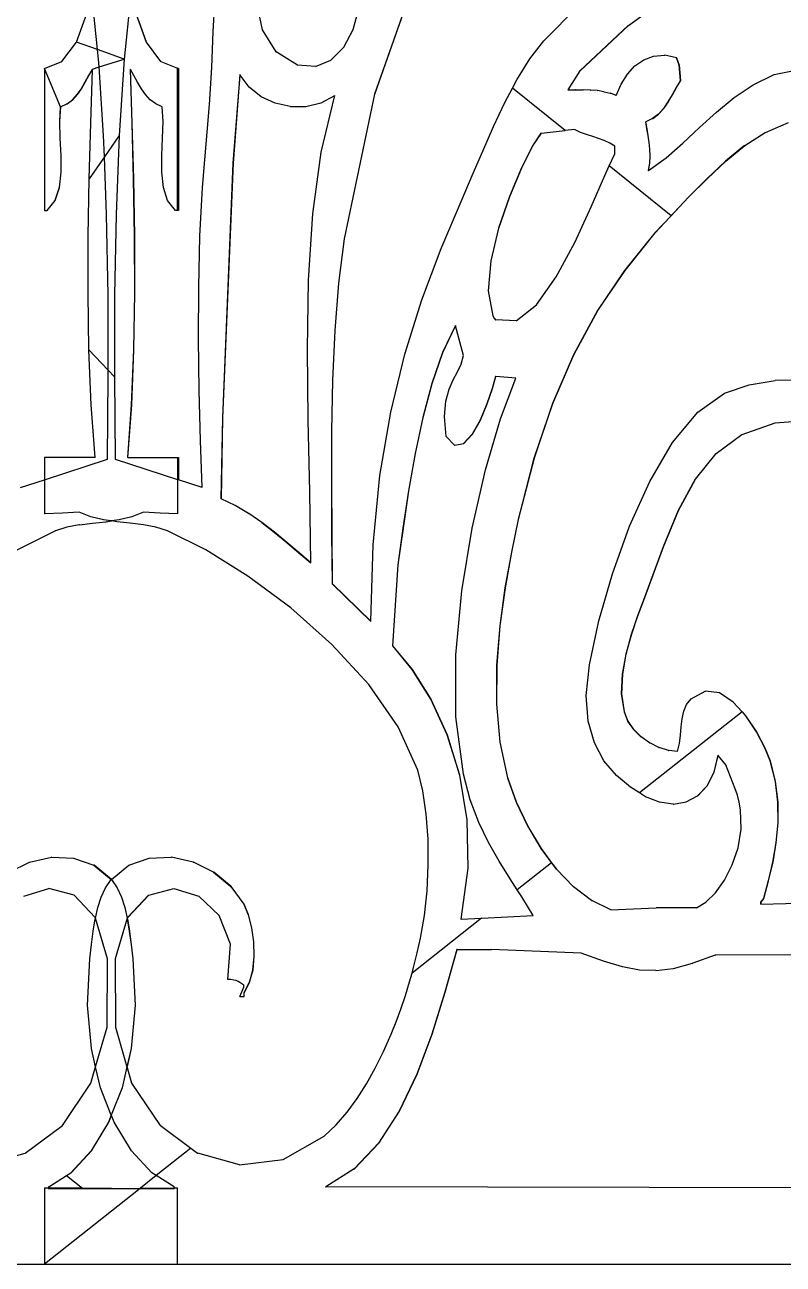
# Model space of a CAD drawing. Header units: inches. Extents: x -343 to 13887, y -13069 to -746.
# Drawn here: x 3685.13 to 3693.47, y -9227.93 to -9214.29 of the extents above; entities that cross this region are included whole.
import ezdxf

# ---------------------------------------------------------------- set-up
doc = ezdxf.new("R2010")
doc.units = ezdxf.units.IN
doc.header["$LTSCALE"] = 17
doc.header["$MEASUREMENT"] = 0

msp = doc.modelspace()

# ---------------------------------------------------------------- linework, layer by layer
for p, q in [((3688.975, -9215.055), (3689.45, -9213.705)), ((3685.927, -9214.565), (3685.858, -9213.889)), ((3686.297, -9213.889), (3686.217, -9214.669)), ((3687.199, -9214.365), (3687.221, -9213.979)), ((3687.675, -9214.05), (3687.738, -9214.348)), ((3687.741, -9214.348), (3687.678, -9214.05)), ((3688.738, -9214.346), (3688.8, -9214.116)), ((3689.326, -9214.051), (3688.972, -9215.055)), ((3690.833, -9214.468), (3691.215, -9214.084)), ((3691.763, -9214.302), (3692.054, -9214.091)), ((3685.695, -9214.482), (3685.807, -9214.17)), ((3686.347, -9214.17), (3686.46, -9214.482)), ((3686.463, -9214.482), (3686.35, -9214.17)), ((3687.181, -9214.763), (3687.199, -9214.365)), ((3687.738, -9214.348), (3687.741, -9214.348)), ((3687.738, -9214.348), (3687.887, -9214.59)), ((3687.89, -9214.59), (3687.741, -9214.348)), ((3688.634, -9214.54), (3688.738, -9214.346)), ((3691.761, -9214.302), (3691.23, -9214.8)), ((3691.233, -9214.8), (3691.763, -9214.302)), ((3691.761, -9214.302), (3691.763, -9214.302)), ((3685.535, -9214.697), (3685.695, -9214.482)), ((3685.927, -9214.565), (3685.695, -9214.482)), ((3686.463, -9214.482), (3686.46, -9214.482)), ((3686.46, -9214.482), (3686.62, -9214.697)), ((3686.623, -9214.697), (3686.463, -9214.482)), ((3688.492, -9214.681), (3688.634, -9214.54)), ((3690.678, -9214.668), (3690.833, -9214.468)), ((3686.217, -9214.669), (3685.927, -9214.565)), ((3685.937, -9214.669), (3685.927, -9214.565)), ((3685.943, -9214.756), (3685.937, -9214.669)), ((3685.943, -9214.756), (3686.217, -9214.669)), ((3686.217, -9214.669), (3686.162, -9215.512)), ((3687.887, -9214.59), (3687.89, -9214.59)), ((3688.123, -9214.738), (3687.89, -9214.59)), ((3688.321, -9214.753), (3688.492, -9214.681)), ((3690.536, -9214.897), (3690.678, -9214.668)), ((3691.836, -9214.744), (3691.932, -9214.677)), ((3691.932, -9214.677), (3692.041, -9214.636)), ((3692.041, -9214.636), (3692.16, -9214.628)), ((3692.16, -9214.628), (3692.163, -9214.628)), ((3692.291, -9214.655), (3692.163, -9214.628)), ((3692.291, -9214.655), (3692.294, -9214.655)), ((3692.291, -9214.655), (3692.32, -9214.738)), ((3692.323, -9214.738), (3692.294, -9214.655)), ((3685.342, -9214.773), (3685.535, -9214.697)), ((3685.342, -9214.773), (3685.342, -9216.336)), ((3685.517, -9215.194), (3685.342, -9214.773)), ((3685.87, -9214.779), (3685.828, -9214.852)), ((3685.831, -9214.852), (3685.87, -9214.784)), ((3685.851, -9215.374), (3685.87, -9214.784)), ((3685.87, -9214.779), (3685.943, -9214.756)), ((3685.87, -9214.784), (3685.87, -9214.779)), ((3685.993, -9215.512), (3685.943, -9214.756)), ((3686.284, -9214.779), (3686.304, -9215.374)), ((3686.287, -9214.784), (3686.284, -9214.779)), ((3686.307, -9215.374), (3686.287, -9214.784)), ((3686.326, -9214.852), (3686.287, -9214.784)), ((3686.623, -9214.697), (3686.62, -9214.697)), ((3686.623, -9214.697), (3686.807, -9214.771)), ((3686.816, -9214.773), (3686.807, -9214.771)), ((3686.807, -9214.793), (3686.807, -9214.771)), ((3686.807, -9214.793), (3686.816, -9214.773)), ((3686.807, -9216.336), (3686.807, -9214.793)), ((3686.816, -9214.773), (3686.816, -9216.336)), ((3687.158, -9215.171), (3687.181, -9214.763)), ((3688.123, -9214.738), (3688.126, -9214.738)), ((3688.321, -9214.753), (3688.126, -9214.738)), ((3691.23, -9214.8), (3691.098, -9215.007)), ((3691.101, -9215.007), (3691.233, -9214.8)), ((3691.23, -9214.8), (3691.233, -9214.8)), ((3691.753, -9214.835), (3691.836, -9214.744)), ((3692.32, -9214.738), (3692.323, -9214.738)), ((3692.32, -9214.738), (3692.335, -9214.904)), ((3692.338, -9214.904), (3692.323, -9214.738)), ((3693.366, -9214.841), (3693.843, -9214.742)), ((3685.788, -9214.925), (3685.746, -9214.996)), ((3685.749, -9214.996), (3685.791, -9214.925)), ((3685.828, -9214.852), (3685.788, -9214.925)), ((3685.788, -9214.925), (3685.791, -9214.925)), ((3685.791, -9214.925), (3685.831, -9214.852)), ((3685.831, -9214.852), (3685.828, -9214.852)), ((3686.367, -9214.925), (3686.326, -9214.852)), ((3686.408, -9214.996), (3686.367, -9214.925)), ((3687.49, -9214.841), (3687.416, -9215.816)), ((3687.419, -9215.816), (3687.493, -9214.845)), ((3687.493, -9214.845), (3687.49, -9214.841)), ((3687.595, -9214.979), (3687.493, -9214.845)), ((3690.488, -9214.988), (3690.536, -9214.897)), ((3691.628, -9215.07), (3691.683, -9214.945)), ((3691.683, -9214.945), (3691.753, -9214.835)), ((3692.335, -9214.904), (3692.29, -9214.983)), ((3692.292, -9214.983), (3692.338, -9214.904)), ((3692.335, -9214.904), (3692.338, -9214.904)), ((3692.927, -9215.093), (3693.136, -9214.953)), ((3693.136, -9214.953), (3693.366, -9214.841)), ((3685.701, -9215.061), (3685.649, -9215.117)), ((3685.652, -9215.117), (3685.703, -9215.061)), ((3685.746, -9214.996), (3685.701, -9215.061)), ((3685.701, -9215.061), (3685.703, -9215.061)), ((3685.703, -9215.061), (3685.749, -9214.996)), ((3685.746, -9214.996), (3685.749, -9214.996)), ((3686.454, -9215.061), (3686.408, -9214.996)), ((3686.506, -9215.117), (3686.454, -9215.061)), ((3687.727, -9215.084), (3687.595, -9214.979)), ((3687.88, -9215.156), (3687.727, -9215.084)), ((3688.384, -9215.15), (3688.535, -9215.071)), ((3688.385, -9215.693), (3688.535, -9215.071)), ((3688.535, -9215.071), (3688.536, -9215.07)), ((3688.972, -9215.055), (3688.639, -9216.646)), ((3688.642, -9216.646), (3688.975, -9215.055)), ((3688.972, -9215.055), (3688.975, -9215.055)), ((3690.403, -9215.147), (3690.488, -9214.988)), ((3691.067, -9215.455), (3690.488, -9214.988)), ((3691.098, -9215.007), (3691.101, -9215.007)), ((3691.101, -9215.007), (3691.181, -9215.007)), ((3691.181, -9215.007), (3691.184, -9215.007)), ((3691.184, -9215.007), (3691.183, -9215.007)), ((3691.184, -9215.007), (3691.263, -9215.007)), ((3691.263, -9215.007), (3691.266, -9215.007)), ((3691.343, -9215.011), (3691.266, -9215.007)), ((3691.343, -9215.011), (3691.346, -9215.011)), ((3691.42, -9215.017), (3691.346, -9215.011)), ((3691.42, -9215.017), (3691.423, -9215.017)), ((3691.494, -9215.029), (3691.423, -9215.017)), ((3691.494, -9215.029), (3691.497, -9215.029)), ((3691.497, -9215.029), (3691.563, -9215.046)), ((3691.563, -9215.046), (3691.566, -9215.046)), ((3691.628, -9215.07), (3691.566, -9215.046)), ((3692.245, -9215.063), (3692.199, -9215.14)), ((3692.202, -9215.14), (3692.248, -9215.063)), ((3692.29, -9214.983), (3692.245, -9215.063)), ((3692.245, -9215.063), (3692.248, -9215.063)), ((3692.248, -9215.063), (3692.292, -9214.983)), ((3692.29, -9214.983), (3692.292, -9214.983)), ((3685.517, -9215.194), (3685.508, -9215.358)), ((3685.511, -9215.358), (3685.52, -9215.194)), ((3685.517, -9215.194), (3685.52, -9215.194)), ((3685.52, -9215.194), (3685.589, -9215.163)), ((3685.589, -9215.163), (3685.591, -9215.163)), ((3685.591, -9215.163), (3685.649, -9215.117)), ((3685.649, -9215.117), (3685.652, -9215.117)), ((3686.566, -9215.163), (3686.506, -9215.117)), ((3686.638, -9215.194), (3686.566, -9215.163)), ((3686.647, -9215.358), (3686.638, -9215.194)), ((3687.08, -9216.084), (3687.158, -9215.171)), ((3688.045, -9215.192), (3687.88, -9215.156)), ((3688.045, -9215.192), (3688.048, -9215.192)), ((3688.048, -9215.192), (3688.215, -9215.191)), ((3688.215, -9215.191), (3688.218, -9215.191)), ((3688.218, -9215.191), (3688.381, -9215.15)), ((3688.381, -9215.15), (3688.384, -9215.15)), ((3690.279, -9215.412), (3690.403, -9215.147)), ((3692.15, -9215.212), (3692.094, -9215.274)), ((3692.096, -9215.274), (3692.153, -9215.212)), ((3692.199, -9215.14), (3692.15, -9215.212)), ((3692.15, -9215.212), (3692.153, -9215.212)), ((3692.153, -9215.212), (3692.202, -9215.14)), ((3692.199, -9215.14), (3692.202, -9215.14)), ((3692.732, -9215.253), (3692.927, -9215.093)), ((3685.508, -9215.358), (3685.513, -9215.54)), ((3685.508, -9215.358), (3685.511, -9215.358)), ((3685.516, -9215.54), (3685.511, -9215.358)), ((3686.641, -9215.54), (3686.647, -9215.358)), ((3691.952, -9215.36), (3691.955, -9215.36)), ((3691.952, -9215.36), (3691.965, -9215.437)), ((3692.028, -9215.325), (3691.955, -9215.36)), ((3691.968, -9215.437), (3691.955, -9215.36)), ((3692.094, -9215.274), (3692.028, -9215.325)), ((3692.028, -9215.325), (3692.031, -9215.325)), ((3692.031, -9215.325), (3692.096, -9215.274)), ((3692.094, -9215.274), (3692.096, -9215.274)), ((3692.546, -9215.424), (3692.732, -9215.253)), ((3685.834, -9215.989), (3685.851, -9215.374)), ((3686.304, -9215.374), (3686.32, -9215.989)), ((3686.307, -9215.374), (3686.304, -9215.374)), ((3686.323, -9215.989), (3686.307, -9215.374)), ((3690.161, -9215.682), (3690.279, -9215.412)), ((3690.803, -9215.484), (3690.71, -9215.625)), ((3690.713, -9215.625), (3690.806, -9215.484)), ((3690.806, -9215.484), (3690.803, -9215.484)), ((3690.806, -9215.484), (3691.067, -9215.455)), ((3691.172, -9215.443), (3691.067, -9215.455)), ((3691.238, -9215.476), (3691.172, -9215.443)), ((3691.304, -9215.501), (3691.238, -9215.476)), ((3691.965, -9215.437), (3691.968, -9215.437)), ((3691.965, -9215.437), (3691.978, -9215.512)), ((3691.981, -9215.512), (3691.968, -9215.437)), ((3692.363, -9215.594), (3692.546, -9215.424)), ((3693.043, -9215.622), (3693.267, -9215.479)), ((3693.267, -9215.479), (3693.27, -9215.479)), ((3693.27, -9215.479), (3693.523, -9215.369)), ((3685.513, -9215.54), (3685.516, -9215.54)), ((3685.513, -9215.54), (3685.522, -9215.729)), ((3685.525, -9215.729), (3685.516, -9215.54)), ((3686.002, -9215.745), (3685.993, -9215.512)), ((3686.162, -9215.512), (3686.002, -9215.745)), ((3686.162, -9215.512), (3686.129, -9216.38)), ((3686.633, -9215.729), (3686.641, -9215.54)), ((3690.71, -9215.625), (3690.587, -9215.867)), ((3690.59, -9215.867), (3690.713, -9215.625)), ((3690.71, -9215.625), (3690.713, -9215.625)), ((3691.371, -9215.523), (3691.304, -9215.501)), ((3691.436, -9215.544), (3691.371, -9215.523)), ((3691.498, -9215.567), (3691.436, -9215.544)), ((3691.558, -9215.594), (3691.498, -9215.567)), ((3691.613, -9215.629), (3691.558, -9215.594)), ((3691.613, -9215.712), (3691.613, -9215.629)), ((3691.978, -9215.512), (3691.981, -9215.512)), ((3691.978, -9215.512), (3691.99, -9215.587)), ((3691.992, -9215.587), (3691.981, -9215.512)), ((3691.99, -9215.587), (3691.997, -9215.661)), ((3691.99, -9215.587), (3691.992, -9215.587)), ((3692, -9215.661), (3691.992, -9215.587)), ((3692.177, -9215.756), (3692.363, -9215.594)), ((3693.04, -9215.622), (3692.831, -9215.792)), ((3692.834, -9215.792), (3693.043, -9215.622)), ((3693.04, -9215.622), (3693.043, -9215.622)), ((3685.522, -9215.729), (3685.525, -9215.729)), ((3685.522, -9215.729), (3685.523, -9215.914)), ((3685.525, -9215.914), (3685.525, -9215.729)), ((3686.002, -9215.745), (3685.834, -9215.989)), ((3686.026, -9216.38), (3686.002, -9215.745)), ((3686.632, -9215.914), (3686.633, -9215.729)), ((3688.293, -9216.374), (3688.385, -9215.693)), ((3690.047, -9215.951), (3690.161, -9215.682)), ((3691.552, -9215.845), (3691.613, -9215.712)), ((3691.985, -9215.897), (3692.177, -9215.756)), ((3692, -9215.737), (3691.995, -9215.816)), ((3691.997, -9215.661), (3692, -9215.737)), ((3691.997, -9215.661), (3692, -9215.661)), ((3691.998, -9215.816), (3692.002, -9215.737)), ((3692.002, -9215.737), (3692, -9215.661)), ((3692, -9215.737), (3692.002, -9215.737)), ((3687.416, -9215.816), (3687.299, -9218.616)), ((3687.302, -9218.616), (3687.419, -9215.816)), ((3687.419, -9215.816), (3687.416, -9215.816)), ((3690.587, -9215.867), (3690.455, -9216.18)), ((3690.458, -9216.18), (3690.59, -9215.867)), ((3690.587, -9215.867), (3690.59, -9215.867)), ((3691.503, -9215.952), (3691.552, -9215.845)), ((3692.232, -9216.393), (3691.552, -9215.845)), ((3691.995, -9215.816), (3691.981, -9215.899)), ((3691.981, -9215.899), (3691.985, -9215.897)), ((3691.985, -9215.897), (3691.998, -9215.816)), ((3691.995, -9215.816), (3691.998, -9215.816)), ((3692.831, -9215.792), (3692.629, -9215.984)), ((3692.632, -9215.984), (3692.834, -9215.792)), ((3692.831, -9215.792), (3692.834, -9215.792)), ((3685.523, -9215.914), (3685.505, -9216.084)), ((3685.508, -9216.084), (3685.525, -9215.914)), ((3685.523, -9215.914), (3685.525, -9215.914)), ((3685.824, -9216.617), (3685.834, -9215.989)), ((3686.32, -9215.989), (3686.331, -9216.617)), ((3686.323, -9215.989), (3686.32, -9215.989)), ((3686.334, -9216.617), (3686.323, -9215.989)), ((3686.65, -9216.084), (3686.632, -9215.914)), ((3689.935, -9216.21), (3690.047, -9215.951)), ((3691.354, -9216.296), (3691.503, -9215.952)), ((3692.629, -9215.984), (3692.423, -9216.189)), ((3692.426, -9216.189), (3692.632, -9215.984)), ((3692.629, -9215.984), (3692.632, -9215.984)), ((3685.505, -9216.084), (3685.457, -9216.227)), ((3685.46, -9216.227), (3685.508, -9216.084)), ((3685.505, -9216.084), (3685.508, -9216.084)), ((3686.697, -9216.227), (3686.65, -9216.084)), ((3687.052, -9216.618), (3687.08, -9216.084)), ((3690.455, -9216.18), (3690.336, -9216.531)), ((3690.339, -9216.531), (3690.458, -9216.18)), ((3690.455, -9216.18), (3690.458, -9216.18)), ((3685.457, -9216.227), (3685.37, -9216.335)), ((3685.372, -9216.335), (3685.46, -9216.227)), ((3685.457, -9216.227), (3685.46, -9216.227)), ((3686.785, -9216.335), (3686.697, -9216.227)), ((3689.703, -9216.754), (3689.935, -9216.21)), ((3691.174, -9216.687), (3691.354, -9216.296)), ((3692.058, -9216.582), (3692.426, -9216.189)), ((3692.423, -9216.189), (3692.232, -9216.393)), ((3692.423, -9216.189), (3692.426, -9216.189)), ((3685.342, -9216.336), (3685.35, -9216.336)), ((3685.35, -9216.336), (3685.37, -9216.335)), ((3685.37, -9216.335), (3685.372, -9216.335)), ((3686.041, -9217.266), (3686.026, -9216.38)), ((3686.129, -9216.38), (3686.114, -9217.266)), ((3686.807, -9216.336), (3686.785, -9216.335)), ((3686.816, -9216.336), (3686.807, -9216.336)), ((3688.247, -9217.101), (3688.293, -9216.374)), ((3692.232, -9216.393), (3692.055, -9216.582)), ((3690.336, -9216.531), (3690.251, -9216.888)), ((3690.254, -9216.888), (3690.339, -9216.531)), ((3690.336, -9216.531), (3690.339, -9216.531)), ((3692.055, -9216.582), (3691.723, -9216.994)), ((3691.726, -9216.994), (3692.058, -9216.582)), ((3692.055, -9216.582), (3692.058, -9216.582)), ((3685.822, -9217.246), (3685.824, -9216.617)), ((3686.331, -9216.617), (3686.333, -9217.246)), ((3686.334, -9216.617), (3686.331, -9216.617)), ((3686.336, -9217.246), (3686.334, -9216.617)), ((3687.038, -9217.178), (3687.052, -9216.618)), ((3688.639, -9216.646), (3688.577, -9217.134)), ((3688.58, -9217.134), (3688.642, -9216.646)), ((3688.639, -9216.646), (3688.642, -9216.646)), ((3690.971, -9217.066), (3691.174, -9216.687)), ((3689.491, -9217.319), (3689.703, -9216.754)), ((3690.251, -9216.888), (3690.223, -9217.221)), ((3690.226, -9217.221), (3690.254, -9216.888)), ((3690.251, -9216.888), (3690.254, -9216.888)), ((3691.723, -9216.994), (3691.425, -9217.437)), ((3691.428, -9217.437), (3691.726, -9216.994)), ((3691.723, -9216.994), (3691.726, -9216.994)), ((3688.234, -9217.862), (3688.247, -9217.101)), ((3688.577, -9217.134), (3688.536, -9217.656)), ((3688.539, -9217.656), (3688.58, -9217.134)), ((3688.577, -9217.134), (3688.58, -9217.134)), ((3690.753, -9217.373), (3690.971, -9217.066)), ((3685.832, -9217.868), (3685.822, -9217.246)), ((3686.042, -9218.091), (3686.041, -9217.266)), ((3686.114, -9217.266), (3686.113, -9218.165)), ((3686.333, -9217.246), (3686.323, -9217.868)), ((3686.325, -9217.868), (3686.336, -9217.246)), ((3686.336, -9217.246), (3686.333, -9217.246)), ((3687.036, -9217.748), (3687.038, -9217.178)), ((3690.223, -9217.221), (3690.226, -9217.221)), ((3690.223, -9217.221), (3690.273, -9217.496)), ((3690.276, -9217.496), (3690.226, -9217.221)), ((3689.305, -9217.915), (3689.491, -9217.319)), ((3690.528, -9217.549), (3690.753, -9217.373)), ((3690.273, -9217.496), (3690.28, -9217.509)), ((3690.273, -9217.496), (3690.276, -9217.496)), ((3690.283, -9217.509), (3690.276, -9217.496)), ((3690.28, -9217.509), (3690.283, -9217.509)), ((3690.28, -9217.509), (3690.283, -9217.516)), ((3690.286, -9217.516), (3690.283, -9217.509)), ((3690.283, -9217.516), (3690.288, -9217.523)), ((3690.283, -9217.516), (3690.286, -9217.516)), ((3690.291, -9217.523), (3690.286, -9217.516)), ((3690.288, -9217.523), (3690.291, -9217.523)), ((3690.288, -9217.523), (3690.293, -9217.528)), ((3690.296, -9217.528), (3690.291, -9217.523)), ((3690.293, -9217.528), (3690.296, -9217.528)), ((3690.293, -9217.528), (3690.303, -9217.537)), ((3690.306, -9217.537), (3690.296, -9217.528)), ((3690.303, -9217.537), (3690.306, -9217.537)), ((3690.528, -9217.549), (3690.306, -9217.537)), ((3691.425, -9217.437), (3691.161, -9217.922)), ((3691.164, -9217.922), (3691.428, -9217.437)), ((3691.425, -9217.437), (3691.428, -9217.437)), ((3688.536, -9217.656), (3688.511, -9218.203)), ((3688.514, -9218.203), (3688.539, -9217.656)), ((3688.536, -9217.656), (3688.539, -9217.656)), ((3689.861, -9217.6), (3689.72, -9217.897)), ((3689.723, -9217.897), (3689.862, -9217.603)), ((3689.862, -9217.603), (3689.861, -9217.6)), ((3689.949, -9217.931), (3689.862, -9217.603)), ((3687.043, -9218.315), (3687.036, -9217.748)), ((3685.857, -9218.473), (3685.832, -9217.868)), ((3685.832, -9217.868), (3686.042, -9218.091)), ((3686.323, -9217.868), (3686.298, -9218.473)), ((3686.3, -9218.473), (3686.325, -9217.868)), ((3686.325, -9217.868), (3686.323, -9217.868)), ((3688.243, -9218.642), (3688.234, -9217.862)), ((3689.15, -9218.555), (3689.305, -9217.915)), ((3689.72, -9217.897), (3689.602, -9218.238)), ((3689.605, -9218.238), (3689.723, -9217.897)), ((3689.723, -9217.897), (3689.72, -9217.897)), ((3689.925, -9218.027), (3689.949, -9217.931)), ((3691.161, -9217.922), (3690.928, -9218.46)), ((3690.931, -9218.46), (3691.164, -9217.922)), ((3691.161, -9217.922), (3691.164, -9217.922)), ((3686.042, -9218.091), (3686.113, -9218.165)), ((3686.042, -9218.165), (3686.042, -9218.091)), ((3689.885, -9218.112), (3689.925, -9218.027)), ((3686.034, -9219.072), (3686.042, -9218.165)), ((3686.113, -9218.165), (3686.121, -9219.072)), ((3688.511, -9218.203), (3688.5, -9218.764)), ((3688.503, -9218.764), (3688.514, -9218.203)), ((3688.511, -9218.203), (3688.514, -9218.203)), ((3689.792, -9218.302), (3689.837, -9218.2)), ((3689.837, -9218.2), (3689.885, -9218.112)), ((3690.303, -9218.16), (3690.266, -9218.292)), ((3690.269, -9218.292), (3690.305, -9218.16)), ((3690.305, -9218.16), (3690.303, -9218.16)), ((3690.524, -9218.18), (3690.305, -9218.16)), ((3690.358, -9218.629), (3690.524, -9218.18)), ((3693.09, -9218.254), (3693.377, -9218.204)), ((3693.669, -9218.202), (3693.377, -9218.204)), ((3687.057, -9218.865), (3687.043, -9218.315)), ((3689.602, -9218.238), (3689.503, -9218.612)), ((3689.505, -9218.612), (3689.605, -9218.238)), ((3689.602, -9218.238), (3689.605, -9218.238)), ((3689.757, -9218.432), (3689.792, -9218.302)), ((3690.266, -9218.292), (3690.208, -9218.463)), ((3690.211, -9218.463), (3690.269, -9218.292)), ((3690.266, -9218.292), (3690.269, -9218.292)), ((3692.526, -9218.553), (3692.821, -9218.346)), ((3692.821, -9218.346), (3693.09, -9218.254)), ((3685.9, -9219.051), (3685.857, -9218.473)), ((3686.298, -9218.473), (3686.255, -9219.051)), ((3686.258, -9219.051), (3686.3, -9218.473)), ((3686.3, -9218.473), (3686.298, -9218.473)), ((3689.743, -9218.601), (3689.757, -9218.432)), ((3690.208, -9218.463), (3690.133, -9218.641)), ((3690.136, -9218.641), (3690.211, -9218.463)), ((3690.208, -9218.463), (3690.211, -9218.463)), ((3690.928, -9218.46), (3690.726, -9219.061)), ((3690.729, -9219.061), (3690.931, -9218.46)), ((3690.928, -9218.46), (3690.931, -9218.46)), ((3687.299, -9218.616), (3687.284, -9219.508)), ((3687.287, -9219.508), (3687.302, -9218.616)), ((3687.299, -9218.616), (3687.302, -9218.616)), ((3689.032, -9219.251), (3689.15, -9218.555)), ((3689.503, -9218.612), (3689.419, -9219.01)), ((3689.421, -9219.01), (3689.505, -9218.612)), ((3689.503, -9218.612), (3689.505, -9218.612)), ((3689.758, -9218.823), (3689.743, -9218.601)), ((3690.193, -9219.19), (3690.358, -9218.629)), ((3692.25, -9218.888), (3692.526, -9218.553)), ((3693.379, -9218.673), (3693.837, -9218.637)), ((3688.259, -9219.43), (3688.243, -9218.642)), ((3688.5, -9218.764), (3688.498, -9219.331)), ((3688.5, -9218.764), (3688.503, -9218.764)), ((3688.501, -9219.331), (3688.503, -9218.764)), ((3690.133, -9218.641), (3690.046, -9218.796)), ((3690.048, -9218.796), (3690.136, -9218.641)), ((3690.133, -9218.641), (3690.136, -9218.641)), ((3693.015, -9218.8), (3693.376, -9218.673)), ((3693.379, -9218.673), (3693.376, -9218.673)), ((3687.078, -9219.382), (3687.057, -9218.865)), ((3689.853, -9218.918), (3689.758, -9218.823)), ((3689.856, -9218.918), (3689.951, -9218.899)), ((3690.046, -9218.796), (3689.951, -9218.899)), ((3689.951, -9218.899), (3689.954, -9218.899)), ((3689.954, -9218.899), (3690.048, -9218.796)), ((3690.046, -9218.796), (3690.048, -9218.796)), ((3691.999, -9219.318), (3692.25, -9218.888)), ((3692.729, -9219.008), (3693.012, -9218.8)), ((3693.012, -9218.8), (3693.015, -9218.8)), ((3689.419, -9219.01), (3689.347, -9219.42)), ((3689.35, -9219.42), (3689.421, -9219.01)), ((3689.419, -9219.01), (3689.421, -9219.01)), ((3689.853, -9218.918), (3689.856, -9218.918)), ((3692.726, -9219.008), (3692.498, -9219.29)), ((3692.501, -9219.29), (3692.729, -9219.008)), ((3692.726, -9219.008), (3692.729, -9219.008)), ((3685.342, -9219.051), (3685.342, -9219.297)), ((3685.9, -9219.051), (3685.342, -9219.051)), ((3685.342, -9219.297), (3686.034, -9219.072)), ((3686.121, -9219.072), (3686.807, -9219.294)), ((3686.258, -9219.051), (3686.255, -9219.051)), ((3686.258, -9219.051), (3686.807, -9219.051)), ((3686.807, -9219.051), (3686.816, -9219.051)), ((3686.807, -9219.051), (3686.807, -9219.294)), ((3686.816, -9219.051), (3686.816, -9219.298)), ((3690.726, -9219.061), (3690.553, -9219.736)), ((3690.556, -9219.736), (3690.729, -9219.061)), ((3690.726, -9219.061), (3690.729, -9219.061)), ((3685.08, -9219.382), (3685.342, -9219.297)), ((3685.342, -9219.297), (3685.342, -9219.671)), ((3686.816, -9219.298), (3686.807, -9219.294)), ((3686.807, -9219.294), (3686.807, -9219.671)), ((3687.078, -9219.382), (3686.816, -9219.298)), ((3688.958, -9220.014), (3689.032, -9219.251)), ((3690.045, -9219.832), (3690.193, -9219.19)), ((3691.777, -9219.81), (3691.999, -9219.318)), ((3692.498, -9219.29), (3692.311, -9219.635)), ((3692.314, -9219.635), (3692.501, -9219.29)), ((3692.498, -9219.29), (3692.501, -9219.29)), ((3688.271, -9220.21), (3688.259, -9219.43)), ((3688.498, -9219.331), (3688.501, -9219.331)), ((3688.498, -9219.331), (3688.501, -9219.893)), ((3688.504, -9219.893), (3688.501, -9219.331)), ((3689.347, -9219.42), (3689.285, -9219.831)), ((3689.287, -9219.831), (3689.35, -9219.42)), ((3689.347, -9219.42), (3689.35, -9219.42)), ((3687.284, -9219.508), (3687.287, -9219.508)), ((3687.438, -9219.58), (3687.287, -9219.508)), ((3687.438, -9219.58), (3687.441, -9219.58)), ((3687.587, -9219.669), (3687.441, -9219.58)), ((3685.347, -9219.671), (3685.342, -9219.671)), ((3685.539, -9219.667), (3685.347, -9219.671)), ((3685.723, -9219.653), (3685.539, -9219.667)), ((3685.853, -9219.705), (3685.723, -9219.653)), ((3685.993, -9219.738), (3685.853, -9219.705)), ((3686.302, -9219.705), (3686.162, -9219.738)), ((3686.432, -9219.653), (3686.302, -9219.705)), ((3686.616, -9219.667), (3686.432, -9219.653)), ((3686.807, -9219.671), (3686.616, -9219.667)), ((3687.587, -9219.669), (3687.59, -9219.669)), ((3687.731, -9219.768), (3687.59, -9219.669)), ((3692.311, -9219.635), (3692.145, -9220.036)), ((3692.148, -9220.036), (3692.314, -9219.635)), ((3692.311, -9219.635), (3692.314, -9219.635)), ((3685.042, -9220.07), (3685.46, -9219.86)), ((3685.462, -9219.86), (3685.46, -9219.86)), ((3685.587, -9219.819), (3685.462, -9219.86)), ((3685.59, -9219.819), (3685.587, -9219.819)), ((3685.725, -9219.792), (3685.59, -9219.819)), ((3685.727, -9219.792), (3685.725, -9219.792)), ((3685.727, -9219.792), (3685.869, -9219.775)), ((3685.872, -9219.775), (3685.869, -9219.775)), ((3685.872, -9219.775), (3686.016, -9219.759)), ((3686.077, -9219.75), (3685.993, -9219.738)), ((3686.019, -9219.759), (3686.016, -9219.759)), ((3686.019, -9219.759), (3686.077, -9219.75)), ((3686.077, -9219.75), (3686.079, -9219.75)), ((3686.162, -9219.738), (3686.079, -9219.75)), ((3686.138, -9219.759), (3686.079, -9219.75)), ((3686.285, -9219.775), (3686.138, -9219.759)), ((3686.43, -9219.792), (3686.285, -9219.775)), ((3686.568, -9219.819), (3686.43, -9219.792)), ((3686.695, -9219.86), (3686.568, -9219.819)), ((3687.115, -9220.07), (3686.695, -9219.86)), ((3687.731, -9219.768), (3687.733, -9219.768)), ((3687.731, -9219.768), (3687.87, -9219.876)), ((3687.873, -9219.876), (3687.733, -9219.768)), ((3689.285, -9219.831), (3689.228, -9220.233)), ((3689.231, -9220.233), (3689.287, -9219.831)), ((3689.285, -9219.831), (3689.287, -9219.831)), ((3689.931, -9220.52), (3690.045, -9219.832)), ((3690.553, -9219.736), (3690.478, -9220.093)), ((3690.481, -9220.093), (3690.556, -9219.736)), ((3690.553, -9219.736), (3690.556, -9219.736)), ((3691.588, -9220.331), (3691.777, -9219.81)), ((3687.87, -9219.876), (3688.007, -9219.988)), ((3687.87, -9219.876), (3687.873, -9219.876)), ((3688.009, -9219.988), (3687.873, -9219.876)), ((3688.007, -9219.988), (3688.14, -9220.102)), ((3688.007, -9219.988), (3688.009, -9219.988)), ((3688.143, -9220.102), (3688.009, -9219.988)), ((3688.501, -9219.893), (3688.504, -9219.893)), ((3688.501, -9219.893), (3688.506, -9220.441)), ((3688.509, -9220.441), (3688.504, -9219.893)), ((3687.577, -9220.357), (3687.115, -9220.07)), ((3688.14, -9220.102), (3688.143, -9220.102)), ((3688.14, -9220.102), (3688.271, -9220.213)), ((3688.271, -9220.21), (3688.143, -9220.102)), ((3688.933, -9220.853), (3688.958, -9220.014)), ((3690.478, -9220.093), (3690.407, -9220.487)), ((3690.41, -9220.487), (3690.481, -9220.093)), ((3690.478, -9220.093), (3690.481, -9220.093)), ((3692.145, -9220.036), (3691.981, -9220.482)), ((3691.984, -9220.482), (3692.148, -9220.036)), ((3692.145, -9220.036), (3692.148, -9220.036)), ((3688.271, -9220.213), (3688.271, -9220.21)), ((3689.228, -9220.233), (3689.169, -9221.125)), ((3689.172, -9221.125), (3689.231, -9220.233)), ((3689.228, -9220.233), (3689.231, -9220.233)), ((3688.05, -9220.708), (3687.577, -9220.357)), ((3691.439, -9220.85), (3691.588, -9220.331)), ((3688.506, -9220.441), (3688.509, -9220.441)), ((3688.506, -9220.441), (3688.933, -9220.856)), ((3688.933, -9220.853), (3688.509, -9220.441)), ((3689.866, -9221.222), (3689.931, -9220.52)), ((3690.407, -9220.487), (3690.35, -9220.905)), ((3690.353, -9220.905), (3690.41, -9220.487)), ((3690.407, -9220.487), (3690.41, -9220.487)), ((3691.981, -9220.482), (3691.929, -9220.621)), ((3691.932, -9220.621), (3691.984, -9220.482)), ((3691.981, -9220.482), (3691.984, -9220.482)), ((3691.929, -9220.621), (3691.864, -9220.796)), ((3691.867, -9220.796), (3691.932, -9220.621)), ((3691.929, -9220.621), (3691.932, -9220.621)), ((3688.504, -9221.111), (3688.05, -9220.708)), ((3691.864, -9220.796), (3691.796, -9220.998)), ((3691.799, -9220.998), (3691.867, -9220.796)), ((3691.864, -9220.796), (3691.867, -9220.796)), ((3688.933, -9220.856), (3688.933, -9220.853)), ((3690.35, -9220.905), (3690.315, -9221.336)), ((3690.318, -9221.336), (3690.353, -9220.905)), ((3690.35, -9220.905), (3690.353, -9220.905)), ((3691.334, -9221.333), (3691.439, -9220.85)), ((3691.796, -9220.998), (3691.737, -9221.215)), ((3691.74, -9221.215), (3691.799, -9220.998)), ((3691.796, -9220.998), (3691.799, -9220.998)), ((3688.908, -9221.551), (3688.504, -9221.111)), ((3689.169, -9221.125), (3689.172, -9221.125)), ((3689.169, -9221.125), (3689.384, -9221.384)), ((3689.387, -9221.384), (3689.172, -9221.125)), ((3689.867, -9221.905), (3689.866, -9221.222)), ((3691.737, -9221.215), (3691.697, -9221.436)), ((3691.7, -9221.436), (3691.74, -9221.215)), ((3691.737, -9221.215), (3691.74, -9221.215)), ((3690.315, -9221.336), (3690.312, -9221.767)), ((3690.315, -9221.767), (3690.318, -9221.336)), ((3690.315, -9221.336), (3690.318, -9221.336)), ((3691.299, -9221.67), (3691.334, -9221.333)), ((3689.384, -9221.384), (3689.387, -9221.384)), ((3689.384, -9221.384), (3689.59, -9221.712)), ((3689.592, -9221.712), (3689.387, -9221.384)), ((3691.697, -9221.436), (3691.686, -9221.652)), ((3691.689, -9221.652), (3691.7, -9221.436)), ((3691.697, -9221.436), (3691.7, -9221.436)), ((3689.233, -9222.016), (3688.908, -9221.551)), ((3692.453, -9221.706), (3692.608, -9221.622)), ((3692.608, -9221.622), (3692.611, -9221.622)), ((3692.764, -9221.643), (3692.611, -9221.622)), ((3689.59, -9221.712), (3689.592, -9221.712)), ((3689.59, -9221.712), (3689.769, -9222.103)), ((3689.772, -9222.103), (3689.592, -9221.712)), ((3690.312, -9221.767), (3690.315, -9221.767)), ((3690.312, -9221.767), (3690.349, -9222.184)), ((3690.352, -9222.184), (3690.315, -9221.767)), ((3691.32, -9221.955), (3691.299, -9221.67)), ((3691.686, -9221.652), (3691.689, -9221.652)), ((3691.686, -9221.652), (3691.716, -9221.851)), ((3691.719, -9221.851), (3691.689, -9221.652)), ((3692.373, -9221.844), (3692.404, -9221.769)), ((3692.404, -9221.769), (3692.453, -9221.706)), ((3692.764, -9221.643), (3692.767, -9221.643)), ((3692.914, -9221.743), (3692.767, -9221.643)), ((3692.914, -9221.743), (3692.917, -9221.743)), ((3692.914, -9221.743), (3693.013, -9221.851)), ((3693.055, -9221.895), (3692.917, -9221.743)), ((3689.949, -9222.535), (3689.867, -9221.905)), ((3691.716, -9221.851), (3691.719, -9221.851)), ((3691.716, -9221.851), (3691.757, -9221.952)), ((3691.759, -9221.952), (3691.719, -9221.851)), ((3693.013, -9221.851), (3691.887, -9222.743)), ((3692.355, -9221.927), (3692.373, -9221.844)), ((3693.013, -9221.851), (3693.052, -9221.895)), ((3693.052, -9221.895), (3693.055, -9221.895)), ((3693.052, -9221.895), (3693.171, -9222.071)), ((3693.173, -9222.071), (3693.055, -9221.895)), ((3689.449, -9222.494), (3689.233, -9222.016)), ((3691.389, -9222.193), (3691.32, -9221.955)), ((3691.757, -9221.952), (3691.759, -9221.952)), ((3691.757, -9221.952), (3691.82, -9222.044)), ((3691.823, -9222.044), (3691.759, -9221.952)), ((3691.82, -9222.044), (3691.902, -9222.125)), ((3691.82, -9222.044), (3691.823, -9222.044)), ((3691.905, -9222.125), (3691.823, -9222.044)), ((3692.335, -9222.108), (3692.344, -9222.016)), ((3692.344, -9222.016), (3692.355, -9221.927)), ((3689.769, -9222.103), (3689.772, -9222.103)), ((3689.769, -9222.103), (3689.907, -9222.548)), ((3689.91, -9222.548), (3689.772, -9222.103)), ((3691.902, -9222.125), (3691.905, -9222.125)), ((3691.997, -9222.192), (3691.905, -9222.125)), ((3692.324, -9222.199), (3692.335, -9222.108)), ((3693.171, -9222.071), (3693.173, -9222.071)), ((3693.171, -9222.071), (3693.263, -9222.245)), ((3693.265, -9222.245), (3693.173, -9222.071)), ((3690.349, -9222.184), (3690.352, -9222.184)), ((3690.349, -9222.184), (3690.435, -9222.577)), ((3690.438, -9222.577), (3690.352, -9222.184)), ((3691.495, -9222.39), (3691.389, -9222.193)), ((3691.997, -9222.192), (3692, -9222.192)), ((3692.099, -9222.243), (3692, -9222.192)), ((3692.099, -9222.243), (3692.102, -9222.243)), ((3692.204, -9222.275), (3692.102, -9222.243)), ((3692.204, -9222.275), (3692.207, -9222.275)), ((3692.305, -9222.286), (3692.207, -9222.275)), ((3692.305, -9222.286), (3692.324, -9222.199)), ((3693.263, -9222.245), (3693.321, -9222.39)), ((3693.263, -9222.245), (3693.265, -9222.245)), ((3693.324, -9222.39), (3693.265, -9222.245)), ((3691.631, -9222.55), (3691.495, -9222.39)), ((3692.747, -9222.328), (3692.704, -9222.516)), ((3692.707, -9222.516), (3692.749, -9222.331)), ((3692.749, -9222.331), (3692.747, -9222.328)), ((3692.836, -9222.432), (3692.749, -9222.331)), ((3692.86, -9222.499), (3692.836, -9222.432)), ((3693.321, -9222.39), (3693.324, -9222.39)), ((3693.321, -9222.39), (3693.379, -9222.617)), ((3693.381, -9222.617), (3693.324, -9222.39)), ((3689.504, -9222.72), (3689.449, -9222.494)), ((3689.907, -9222.548), (3689.988, -9223.039)), ((3689.907, -9222.548), (3689.91, -9222.548)), ((3689.991, -9223.039), (3689.91, -9222.548)), ((3690.025, -9222.819), (3689.949, -9222.535)), ((3690.435, -9222.577), (3690.531, -9222.844)), ((3690.435, -9222.577), (3690.438, -9222.577)), ((3690.534, -9222.844), (3690.438, -9222.577)), ((3691.786, -9222.68), (3691.631, -9222.55)), ((3692.704, -9222.516), (3692.628, -9222.664)), ((3692.63, -9222.664), (3692.707, -9222.516)), ((3692.704, -9222.516), (3692.707, -9222.516)), ((3692.886, -9222.564), (3692.86, -9222.499)), ((3692.913, -9222.63), (3692.886, -9222.564)), ((3689.541, -9222.976), (3689.504, -9222.72)), ((3691.887, -9222.743), (3691.786, -9222.68)), ((3692.628, -9222.664), (3692.523, -9222.773)), ((3692.526, -9222.773), (3692.63, -9222.664)), ((3692.628, -9222.664), (3692.63, -9222.664)), ((3692.939, -9222.698), (3692.913, -9222.63)), ((3692.963, -9222.769), (3692.939, -9222.698)), ((3693.379, -9222.617), (3693.381, -9222.617)), ((3693.379, -9222.617), (3693.405, -9222.844)), ((3693.408, -9222.844), (3693.381, -9222.617)), ((3690.118, -9223.067), (3690.025, -9222.819)), ((3690.531, -9222.844), (3690.534, -9222.844)), ((3690.531, -9222.844), (3690.654, -9223.106)), ((3690.657, -9223.106), (3690.534, -9222.844)), ((3691.952, -9222.784), (3691.887, -9222.743)), ((3692.105, -9222.846), (3691.952, -9222.784)), ((3692.255, -9222.865), (3692.105, -9222.846)), ((3692.258, -9222.865), (3692.397, -9222.84)), ((3692.397, -9222.84), (3692.4, -9222.84)), ((3692.4, -9222.84), (3692.523, -9222.773)), ((3692.523, -9222.773), (3692.526, -9222.773)), ((3692.983, -9222.846), (3692.963, -9222.769)), ((3692.998, -9222.929), (3692.983, -9222.846)), ((3693.405, -9222.844), (3693.406, -9223.069)), ((3693.405, -9222.844), (3693.408, -9222.844)), ((3693.409, -9223.069), (3693.408, -9222.844)), ((3689.56, -9223.252), (3689.541, -9222.976)), ((3692.255, -9222.865), (3692.258, -9222.865)), ((3692.256, -9222.864), (3692.258, -9222.865)), ((3693.003, -9223.142), (3692.998, -9222.929)), ((3689.988, -9223.039), (3689.991, -9223.039)), ((3689.988, -9223.039), (3689.998, -9223.57)), ((3690.001, -9223.57), (3689.991, -9223.039)), ((3690.225, -9223.288), (3690.118, -9223.067)), ((3690.654, -9223.106), (3690.657, -9223.106)), ((3690.654, -9223.106), (3690.803, -9223.356)), ((3690.805, -9223.356), (3690.657, -9223.106)), ((3693.406, -9223.069), (3693.386, -9223.29)), ((3693.389, -9223.29), (3693.409, -9223.069)), ((3693.406, -9223.069), (3693.409, -9223.069)), ((3689.562, -9223.536), (3689.56, -9223.252)), ((3692.969, -9223.346), (3693.003, -9223.142)), ((3690.342, -9223.493), (3690.225, -9223.288)), ((3690.803, -9223.356), (3690.805, -9223.356)), ((3690.803, -9223.356), (3690.918, -9223.511)), ((3690.974, -9223.582), (3690.805, -9223.356)), ((3692.906, -9223.535), (3692.969, -9223.346)), ((3693.386, -9223.29), (3693.35, -9223.505)), ((3693.353, -9223.505), (3693.389, -9223.29)), ((3693.386, -9223.29), (3693.389, -9223.29)), ((3684.953, -9223.616), (3685.177, -9223.506)), ((3685.177, -9223.506), (3685.419, -9223.451)), ((3685.422, -9223.451), (3685.419, -9223.451)), ((3685.422, -9223.451), (3685.661, -9223.459)), ((3685.663, -9223.459), (3685.661, -9223.459)), ((3685.663, -9223.459), (3685.886, -9223.538)), ((3685.889, -9223.538), (3685.886, -9223.538)), ((3685.886, -9223.538), (3686.076, -9223.697)), ((3686.079, -9223.695), (3685.889, -9223.538)), ((3686.079, -9223.695), (3686.269, -9223.538)), ((3686.269, -9223.538), (3686.494, -9223.459)), ((3686.494, -9223.459), (3686.736, -9223.451)), ((3686.736, -9223.451), (3686.739, -9223.451)), ((3686.977, -9223.506), (3686.739, -9223.451)), ((3686.977, -9223.506), (3686.98, -9223.506)), ((3687.202, -9223.616), (3686.98, -9223.506)), ((3689.549, -9223.819), (3689.562, -9223.536)), ((3690.465, -9223.688), (3690.342, -9223.493)), ((3690.918, -9223.511), (3690.542, -9223.809)), ((3690.918, -9223.511), (3690.972, -9223.582)), ((3692.82, -9223.702), (3692.906, -9223.535)), ((3693.35, -9223.505), (3693.302, -9223.71)), ((3693.305, -9223.71), (3693.353, -9223.505)), ((3693.35, -9223.505), (3693.353, -9223.505)), ((3687.202, -9223.616), (3687.205, -9223.616)), ((3687.202, -9223.616), (3687.393, -9223.772)), ((3687.396, -9223.772), (3687.205, -9223.616)), ((3689.998, -9223.57), (3689.92, -9224.132)), ((3689.923, -9224.132), (3690.001, -9223.57)), ((3689.998, -9223.57), (3690.001, -9223.57)), ((3690.972, -9223.582), (3690.974, -9223.582)), ((3690.972, -9223.582), (3691.158, -9223.776)), ((3691.161, -9223.776), (3690.974, -9223.582)), ((3685.116, -9223.88), (3685.39, -9223.796)), ((3685.669, -9223.866), (3685.39, -9223.796)), ((3685.965, -9223.889), (3686.014, -9223.787)), ((3686.014, -9223.787), (3686.076, -9223.697)), ((3686.076, -9223.697), (3686.078, -9223.697)), ((3686.078, -9223.697), (3686.079, -9223.695)), ((3686.078, -9223.697), (3686.141, -9223.787)), ((3686.141, -9223.787), (3686.189, -9223.889)), ((3686.489, -9223.866), (3686.765, -9223.796)), ((3686.765, -9223.796), (3687.041, -9223.88)), ((3687.393, -9223.772), (3687.396, -9223.772)), ((3687.393, -9223.772), (3687.534, -9223.966)), ((3687.537, -9223.966), (3687.396, -9223.772)), ((3690.542, -9223.809), (3690.465, -9223.688)), ((3690.591, -9223.885), (3690.542, -9223.809)), ((3691.158, -9223.776), (3691.161, -9223.776)), ((3691.358, -9223.928), (3691.161, -9223.776)), ((3692.72, -9223.841), (3692.82, -9223.702)), ((3693.302, -9223.71), (3693.248, -9223.904)), ((3693.251, -9223.904), (3693.305, -9223.71)), ((3693.302, -9223.71), (3693.305, -9223.71)), ((3685.9, -9224.115), (3685.669, -9223.866)), ((3685.928, -9224.003), (3685.965, -9223.889)), ((3686.189, -9223.889), (3686.226, -9224.003)), ((3686.486, -9223.866), (3686.255, -9224.115)), ((3686.258, -9224.115), (3686.489, -9223.866)), ((3686.486, -9223.866), (3686.489, -9223.866)), ((3687.265, -9224.092), (3687.041, -9223.88)), ((3689.52, -9224.09), (3689.549, -9223.819)), ((3690.715, -9224.091), (3690.591, -9223.885)), ((3691.358, -9223.928), (3691.361, -9223.928)), ((3691.569, -9224.029), (3691.361, -9223.928)), ((3692.512, -9224.008), (3692.614, -9223.945)), ((3692.614, -9223.945), (3692.72, -9223.841)), ((3693.248, -9223.904), (3693.218, -9223.946)), ((3693.218, -9223.946), (3693.218, -9223.966)), ((3693.218, -9223.946), (3693.221, -9223.946)), ((3693.221, -9223.946), (3693.251, -9223.904)), ((3693.221, -9223.966), (3695.751, -9223.904)), ((3693.221, -9223.966), (3693.221, -9223.946)), ((3693.248, -9223.904), (3693.251, -9223.904)), ((3685.902, -9224.122), (3685.928, -9224.003)), ((3686.226, -9224.003), (3686.253, -9224.122)), ((3687.534, -9223.966), (3687.583, -9224.085)), ((3687.534, -9223.966), (3687.537, -9223.966)), ((3687.586, -9224.085), (3687.537, -9223.966)), ((3687.583, -9224.085), (3687.586, -9224.085)), ((3687.583, -9224.085), (3687.62, -9224.226)), ((3687.623, -9224.226), (3687.586, -9224.085)), ((3689.478, -9224.34), (3689.52, -9224.09)), ((3690.15, -9224.12), (3690.715, -9224.091)), ((3691.569, -9224.029), (3692.07, -9224.008)), ((3692.512, -9224.008), (3692.07, -9224.008)), ((3693.218, -9223.966), (3693.221, -9223.966)), ((3685.878, -9224.265), (3685.9, -9224.129)), ((3685.902, -9224.122), (3685.9, -9224.115)), ((3685.9, -9224.129), (3685.902, -9224.122)), ((3686.034, -9224.568), (3685.902, -9224.122)), ((3686.253, -9224.122), (3686.121, -9224.568)), ((3686.254, -9224.116), (3686.253, -9224.122)), ((3686.253, -9224.122), (3686.254, -9224.127)), ((3686.255, -9224.115), (3686.254, -9224.116)), ((3686.255, -9224.122), (3686.254, -9224.116)), ((3686.254, -9224.127), (3686.255, -9224.122)), ((3686.254, -9224.127), (3686.254, -9224.129)), ((3686.254, -9224.129), (3686.276, -9224.265)), ((3686.257, -9224.129), (3686.254, -9224.129)), ((3686.255, -9224.115), (3686.258, -9224.115)), ((3686.255, -9224.122), (3686.258, -9224.115)), ((3686.257, -9224.129), (3686.255, -9224.122)), ((3686.279, -9224.265), (3686.257, -9224.129)), ((3687.387, -9224.406), (3687.265, -9224.092)), ((3687.62, -9224.226), (3687.623, -9224.226)), ((3687.62, -9224.226), (3687.642, -9224.381)), ((3687.645, -9224.381), (3687.623, -9224.226)), ((3690.148, -9224.12), (3689.385, -9224.725)), ((3689.92, -9224.132), (3689.923, -9224.132)), ((3689.923, -9224.132), (3690.148, -9224.12)), ((3690.148, -9224.12), (3690.15, -9224.12)), ((3685.859, -9224.412), (3685.878, -9224.265)), ((3686.276, -9224.265), (3686.295, -9224.412)), ((3686.279, -9224.265), (3686.276, -9224.265)), ((3686.298, -9224.412), (3686.279, -9224.265)), ((3689.442, -9224.503), (3689.478, -9224.34)), ((3685.841, -9224.568), (3685.859, -9224.412)), ((3686.295, -9224.412), (3686.314, -9224.568)), ((3686.298, -9224.412), (3686.295, -9224.412)), ((3686.317, -9224.568), (3686.298, -9224.412)), ((3687.358, -9224.796), (3687.387, -9224.406)), ((3687.642, -9224.381), (3687.645, -9224.381)), ((3687.642, -9224.381), (3687.646, -9224.539)), ((3687.649, -9224.539), (3687.645, -9224.381)), ((3689.876, -9224.464), (3689.746, -9224.933)), ((3689.749, -9224.933), (3689.879, -9224.464)), ((3689.879, -9224.464), (3689.876, -9224.464)), ((3689.879, -9224.464), (3690.259, -9224.464)), ((3691.245, -9224.506), (3690.259, -9224.464)), ((3685.816, -9225.077), (3685.841, -9224.568)), ((3686.032, -9225.319), (3686.034, -9224.568)), ((3686.121, -9224.568), (3686.123, -9225.319)), ((3686.317, -9224.568), (3686.314, -9224.568)), ((3686.314, -9224.568), (3686.339, -9225.077)), ((3686.342, -9225.077), (3686.317, -9224.568)), ((3687.646, -9224.539), (3687.632, -9224.692)), ((3687.635, -9224.692), (3687.649, -9224.539)), ((3687.646, -9224.539), (3687.649, -9224.539)), ((3689.402, -9224.664), (3689.442, -9224.503)), ((3691.489, -9224.593), (3691.245, -9224.506)), ((3691.697, -9224.656), (3691.489, -9224.593)), ((3692.259, -9224.673), (3692.468, -9224.616)), ((3692.468, -9224.616), (3692.471, -9224.616)), ((3692.718, -9224.526), (3692.471, -9224.616)), ((3692.718, -9224.526), (3692.721, -9224.526)), ((3699.05, -9224.506), (3692.721, -9224.526)), ((3687.632, -9224.692), (3687.595, -9224.829)), ((3687.598, -9224.829), (3687.635, -9224.692)), ((3687.632, -9224.692), (3687.635, -9224.692)), ((3689.358, -9224.821), (3689.385, -9224.725)), ((3689.385, -9224.725), (3689.402, -9224.664)), ((3691.885, -9224.691), (3691.697, -9224.656)), ((3692.066, -9224.697), (3691.885, -9224.691)), ((3692.066, -9224.697), (3692.069, -9224.697)), ((3692.069, -9224.697), (3692.256, -9224.673)), ((3692.256, -9224.673), (3692.259, -9224.673)), ((3687.393, -9224.797), (3687.358, -9224.796)), ((3687.423, -9224.801), (3687.393, -9224.797)), ((3687.449, -9224.808), (3687.423, -9224.801)), ((3687.471, -9224.816), (3687.449, -9224.808)), ((3687.492, -9224.828), (3687.471, -9224.816)), ((3687.49, -9224.983), (3687.534, -9224.879)), ((3687.513, -9224.842), (3687.492, -9224.828)), ((3687.534, -9224.858), (3687.513, -9224.842)), ((3687.595, -9224.829), (3687.534, -9224.941)), ((3687.534, -9224.879), (3687.534, -9224.858)), ((3687.537, -9224.941), (3687.598, -9224.829)), ((3687.595, -9224.829), (3687.598, -9224.829)), ((3689.312, -9224.973), (3689.358, -9224.821)), ((3687.49, -9224.983), (3687.534, -9224.983)), ((3687.534, -9224.941), (3687.537, -9224.941)), ((3687.534, -9224.941), (3687.534, -9224.983)), ((3687.534, -9224.983), (3687.537, -9224.983)), ((3687.537, -9224.983), (3687.537, -9224.941)), ((3689.262, -9225.12), (3689.312, -9224.973)), ((3689.746, -9224.933), (3689.602, -9225.397)), ((3689.605, -9225.397), (3689.749, -9224.933)), ((3689.746, -9224.933), (3689.749, -9224.933)), ((3685.858, -9225.553), (3685.816, -9225.077)), ((3686.339, -9225.077), (3686.297, -9225.553)), ((3686.3, -9225.553), (3686.342, -9225.077)), ((3686.342, -9225.077), (3686.339, -9225.077)), ((3689.209, -9225.262), (3689.262, -9225.12)), ((3689.154, -9225.397), (3689.209, -9225.262)), ((3685.905, -9225.757), (3686.032, -9225.319)), ((3686.123, -9225.319), (3686.249, -9225.757)), ((3689.069, -9225.588), (3689.154, -9225.397)), ((3689.602, -9225.397), (3689.436, -9225.838)), ((3689.439, -9225.838), (3689.605, -9225.397)), ((3689.602, -9225.397), (3689.605, -9225.397)), ((3685.905, -9225.757), (3685.858, -9225.553)), ((3686.297, -9225.553), (3686.251, -9225.751)), ((3686.252, -9225.757), (3686.3, -9225.553)), ((3686.3, -9225.553), (3686.297, -9225.553)), ((3688.979, -9225.77), (3689.069, -9225.588)), ((3685.854, -9225.934), (3685.905, -9225.757)), ((3685.958, -9225.986), (3685.905, -9225.757)), ((3686.249, -9225.757), (3686.196, -9225.986)), ((3686.251, -9225.751), (3686.249, -9225.757)), ((3686.249, -9225.757), (3686.251, -9225.762)), ((3686.252, -9225.757), (3686.251, -9225.751)), ((3686.251, -9225.762), (3686.252, -9225.757)), ((3686.251, -9225.762), (3686.301, -9225.934)), ((3686.304, -9225.934), (3686.252, -9225.757)), ((3688.883, -9225.943), (3688.979, -9225.77)), ((3689.436, -9225.838), (3689.242, -9226.242)), ((3689.245, -9226.242), (3689.439, -9225.838)), ((3689.436, -9225.838), (3689.439, -9225.838)), ((3685.54, -9226.4), (3685.854, -9225.934)), ((3686.077, -9226.286), (3685.958, -9225.986)), ((3686.196, -9225.986), (3686.077, -9226.286)), ((3686.301, -9225.934), (3686.615, -9226.4)), ((3686.301, -9225.934), (3686.304, -9225.934)), ((3686.618, -9226.4), (3686.304, -9225.934)), ((3688.781, -9226.105), (3688.883, -9225.943)), ((3688.67, -9226.255), (3688.781, -9226.105)), ((3688.549, -9226.393), (3688.67, -9226.255)), ((3689.242, -9226.242), (3689.015, -9226.594)), ((3689.018, -9226.594), (3689.245, -9226.242)), ((3689.242, -9226.242), (3689.245, -9226.242)), ((3685.13, -9226.704), (3685.54, -9226.4)), ((3686.046, -9226.365), (3685.855, -9226.68)), ((3685.858, -9226.68), (3686.049, -9226.365)), ((3686.077, -9226.286), (3686.046, -9226.365)), ((3686.049, -9226.365), (3686.046, -9226.365)), ((3686.049, -9226.365), (3686.079, -9226.29)), ((3686.079, -9226.29), (3686.077, -9226.286)), ((3686.109, -9226.365), (3686.079, -9226.29)), ((3686.3, -9226.68), (3686.109, -9226.365)), ((3686.615, -9226.4), (3686.618, -9226.4)), ((3686.618, -9226.4), (3686.953, -9226.651)), ((3688.418, -9226.517), (3688.549, -9226.393)), ((3687.966, -9226.775), (3688.418, -9226.517)), ((3685.855, -9226.68), (3685.632, -9226.921)), ((3685.635, -9226.921), (3685.858, -9226.68)), ((3685.858, -9226.68), (3685.855, -9226.68)), ((3686.523, -9226.921), (3686.3, -9226.68)), ((3686.953, -9226.651), (3686.572, -9226.953)), ((3686.953, -9226.651), (3687.024, -9226.704)), ((3689.015, -9226.594), (3688.747, -9226.877)), ((3688.75, -9226.877), (3689.018, -9226.594)), ((3689.015, -9226.594), (3689.018, -9226.594)), ((3684.667, -9226.833), (3685.13, -9226.704)), ((3687.024, -9226.704), (3687.027, -9226.704)), ((3687.488, -9226.833), (3687.027, -9226.704)), ((3687.488, -9226.833), (3687.966, -9226.775)), ((3685.389, -9227.077), (3685.585, -9226.953)), ((3685.584, -9226.952), (3685.585, -9226.953)), ((3685.585, -9226.953), (3685.632, -9226.921)), ((3685.585, -9226.953), (3685.759, -9227.09)), ((3685.635, -9226.921), (3685.632, -9226.921)), ((3686.572, -9226.953), (3686.399, -9227.09)), ((3686.572, -9226.953), (3686.523, -9226.921)), ((3686.769, -9227.077), (3686.572, -9226.953)), ((3688.747, -9226.877), (3688.435, -9227.077)), ((3688.747, -9226.877), (3688.75, -9226.877)), ((3685.342, -9227.087), (3685.342, -9227.927)), ((3685.342, -9227.087), (3685.386, -9227.088)), ((3685.389, -9227.077), (3685.386, -9227.077)), ((3685.386, -9227.077), (3685.386, -9227.088)), ((3685.389, -9227.088), (3685.386, -9227.088)), ((3685.386, -9227.088), (3685.386, -9227.098)), ((3685.389, -9227.088), (3685.389, -9227.077)), ((3685.759, -9227.09), (3685.389, -9227.088)), ((3686.077, -9227.093), (3685.759, -9227.09)), ((3686.079, -9227.093), (3686.399, -9227.09)), ((3686.399, -9227.09), (3686.393, -9227.095)), ((3686.399, -9227.09), (3686.769, -9227.088)), ((3686.769, -9227.088), (3686.769, -9227.077)), ((3686.769, -9227.088), (3686.807, -9227.087)), ((3686.769, -9227.098), (3686.769, -9227.088)), ((3686.807, -9227.927), (3686.807, -9227.087)), ((3688.433, -9227.077), (3688.435, -9227.077)), ((3699.271, -9227.098), (3688.435, -9227.077)), ((3686.393, -9227.095), (3685.342, -9227.927)), ((3685.386, -9227.098), (3686.077, -9227.093)), ((3686.079, -9227.093), (3686.077, -9227.093)), ((3686.079, -9227.093), (3686.393, -9227.095)), ((3686.393, -9227.095), (3686.769, -9227.098)), ((3665.612, -9227.927), (3685.342, -9227.927)), ((3685.342, -9227.927), (3686.807, -9227.927)), ((3686.807, -9227.927), (3701.02, -9227.927))]:
    msp.add_line(p, q)

doc.saveas('drawing.dxf')
